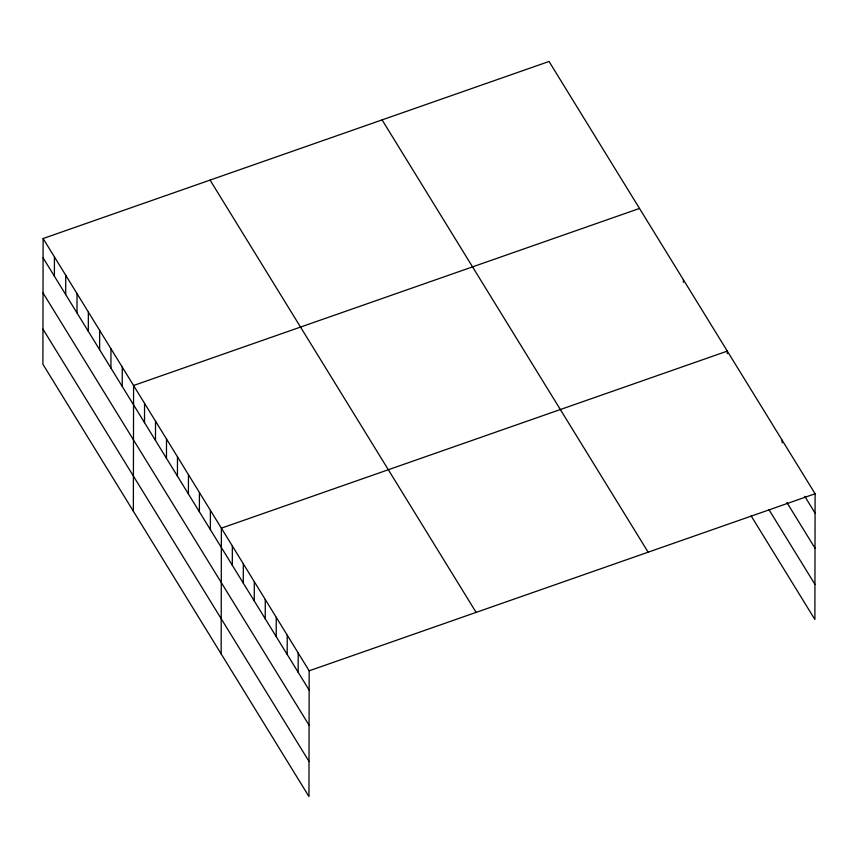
<?xml version="1.0" encoding="UTF-8"?>
<svg xmlns="http://www.w3.org/2000/svg" width="858" height="858" viewBox="0 0 858 858"><rect width="100%" height="100%" fill="white"/><g stroke="black" fill="none" stroke-linecap="round" stroke-linejoin="round"><path stroke-width="1.29" d="M43.115 238.524L42.9 364.242L308.955 796.535L309.17 670.817L43.115 238.524L549.045 61.465L815.1 493.758L814.885 619.476L751.093 515.83M54.397 276.201L54.429 256.896M65.701 294.573L65.734 275.268M77.005 312.945L77.038 293.64M88.31 331.317L88.353 312.012M99.625 349.689L99.657 330.384M110.929 368.061L110.961 348.756M122.233 386.432L122.276 367.127M133.355 511.218L133.58 385.499L639.5 208.451M144.519 422.64L144.552 403.335M155.491 440.465L155.523 421.171M166.473 458.301L166.506 438.996M177.445 476.136L177.477 456.831M188.417 493.961L188.449 474.667M199.388 511.797L199.431 492.492M210.371 529.622L210.403 510.328M221.16 653.871L221.375 528.163L727.305 351.104L727.294 353.678M232.314 565.293L232.346 545.988M243.297 583.118L243.329 563.824M254.268 600.954L254.3 581.66M265.24 618.79L265.272 599.485M276.212 636.615L276.255 617.32M287.194 654.45L287.226 635.156M298.166 672.286L298.198 652.981M683.397 282.346L683.408 279.772M782.174 442.835L782.174 440.261M309.17 670.817L815.1 493.758M804.783 496.342L815.068 513.052M786.883 502.477L815.003 548.176M768.982 509.684L814.939 584.352M382.089 119.895L648.144 552.187M210.071 180.094L476.126 612.387M43.082 257.829L309.137 690.111M43.029 292.943L309.084 725.235M42.964 329.129L309.019 761.411"/></g></svg>
